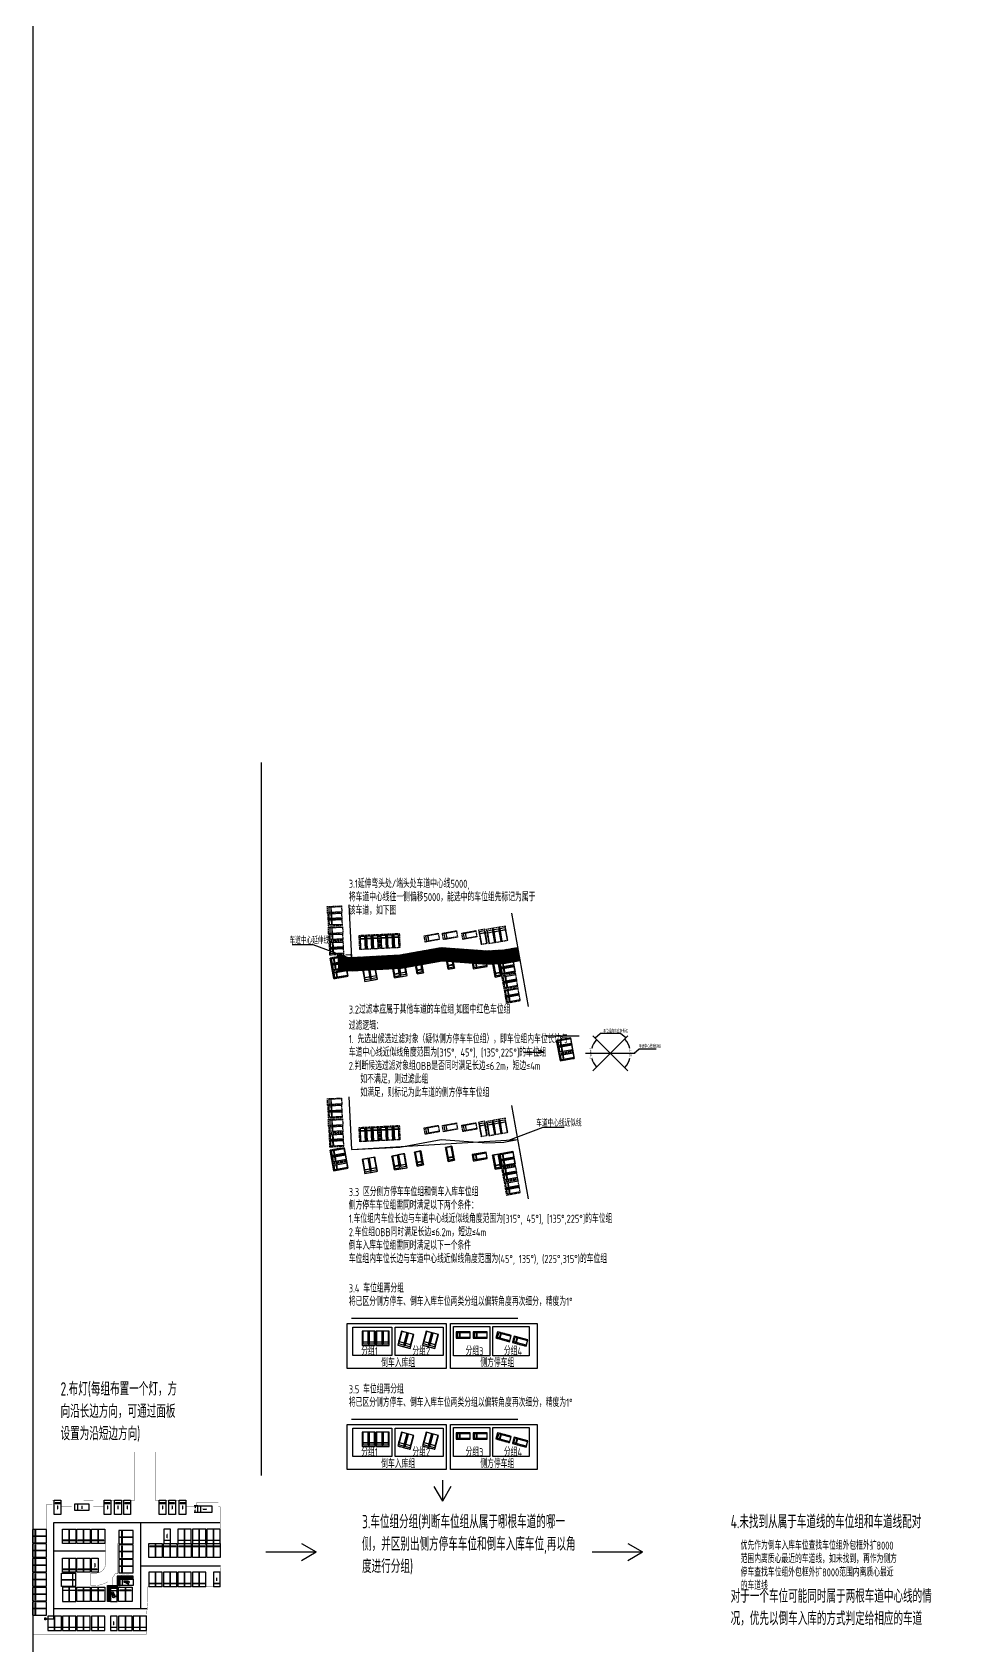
# Model space of a CAD drawing. Header units: millimetres. Extents: x -691095 to 2797013, y -349436 to 2050109.
# Drawn here: x 418743 to 761967, y 845392 to 1447750 of the extents above; entities that cross this region are included whole.
import ezdxf
from ezdxf.enums import TextEntityAlignment as Align

# ---------------------------------------------------------------- set-up
doc = ezdxf.new("R2010")
doc.units = ezdxf.units.MM
doc.header["$LTSCALE"] = 1000
doc.linetypes.add('__附着_A09-行车流线_SEN23M28_设计区$0$DASH', pattern=[0.35, 0.25, -0.1])
for name, color, linetype in [('AE-ELEV-4', 251, 'Continuous'), ('AE-EQPM-CARS', 250, 'Continuous'), ('E-LITE-LITE', 3, 'Continuous'), ('E-POWR-EQPM', 3, 'Continuous'), ('E-UNIV-EL', 140, 'Continuous'), ('STD-PARK', 103, '__附着_A09-行车流线_SEN23M28_设计区$0$DASH'), ('防火分区', 2, 'Continuous')]:
    doc.layers.add(name, color=color, linetype=linetype)
for name, color, linetype, plot in [('E-LANE-CENTER', 6, 'Continuous', False), ('E-LITE-CENTER-JOIN', 1, 'Continuous', False), ('FS5E533M_A09-停车位模块A$0$C-XREF-SLCT', 8, 'Continuous', False), ('注释', 3, 'Continuous', False)]:
    doc.layers.add(name, color=color, linetype=linetype, plot=plot)
doc.styles.add('FS5E533M_A09-停车位模块A$0$Acs', font='', dxfattribs={"width": 0.7})
doc.styles.add('TH-STYLE1', font='Stfangso_1.ttf', dxfattribs={"width": 0.65})
doc.styles.add('TH-STYLE3', font='tssdeng.shx', dxfattribs={"width": 0.65, "bigfont": 'tssdchn.shx'})
doc.styles.get('FS5E533M_A09-停车位模块A$0$Acs').set_extended_font_data('SimSun')
doc.dimstyles.new('E-DIMB100', dxfattribs={"dimscale": 100, "dimtxt": 3.5, "dimasz": 2.5, "dimexe": 3, "dimexo": 0, "dimgap": 1.25, "dimtad": 0, "dimdec": 4, "dimdsep": 46, "dimtxsty": 'TH-STYLE1', "dimcen": 1.25, "dimadec": 0, "dimazin": 0, "dimtfac": 1, "dimtdec": 4, "dimtmove": 0, "dimatfit": 3, "dimfxl": 1, "dimtolj": 1, "dimtzin": 0, "dimarcsym": 0})

# ---------------------------------------------------------------- blocks, each defined once
blk = doc.blocks.new('car0')
at = {"linetype": 'ByBlock', "elevation": 0}
for points in [[(262323, 561110), (267623, 561110), (267623, 563610), (262323, 563610)], [(266598, 561410), (266448, 561410), (266448, 563310), (266598, 563310)]]:
    blk.add_lwpolyline(points, close=True, dxfattribs=at)
blk = doc.blocks.new('B3-B1$0$A$C2E4A0B49')
at = {"layer": 'AE-ELEV-4', "ltscale": 0.5}
h = blk.add_hatch(color=256, dxfattribs=at)
edge = h.paths.add_edge_path()
edge.add_line((501119366, 304287857), (501118885, 304287846))
edge.add_line((501118885, 304287846), (501118874, 304287984))
edge.add_line((501118874, 304287984), (501119272, 304287984))
edge.add_line((501119272, 304287984), (501119272, 304288110))
edge.add_line((501119272, 304288110), (501118864, 304288110))
edge.add_line((501118864, 304288110), (501118834, 304288490))
edge.add_ellipse((501118827, 304288670), major_axis=(89, 158), ratio=1, start_angle=211.528249, end_angle=526.756748)
edge.add_line((501118705, 304288537), (501118771, 304287697))
edge.add_line((501118771, 304287697), (501119300, 304287697))
edge.add_line((501119300, 304287697), (501119532, 304287168))
edge.add_line((501119532, 304287168), (501119820, 304287265))
edge.add_line((501119820, 304287265), (501119769, 304287395))
edge.add_line((501119769, 304287395), (501119594, 304287339))
edge.add_line((501119594, 304287339), (501119366, 304287857))
edge = h.paths.add_edge_path()
edge.add_line((501118669, 304287902), (501118669, 304288036))
edge.add_ellipse((501118855, 304287502), major_axis=(-187, 534), ratio=1, start_angle=-0.213749, end_angle=229.589934)
edge.add_line((501119383, 304287299), (501119292, 304287444))
edge.add_ellipse((501118855, 304287502), major_axis=(-205, 390), ratio=1, start_angle=-2.82316, end_angle=234.677129, ccw=False)
for p, q in [((501118669, 304287902), (501118669, 304288036)), ((501118705, 304288537), (501118771, 304287697)), ((501118771, 304287697), (501119300, 304287697)), ((501118864, 304288110), (501118834, 304288490)), ((501119272, 304288110), (501118864, 304288110)), ((501118885, 304287846), (501118874, 304287984)), ((501118874, 304287984), (501119272, 304287984)), ((501119366, 304287857), (501118885, 304287846)), ((501119272, 304287984), (501119272, 304288110)), ((501119383, 304287299), (501119292, 304287444)), ((501119300, 304287697), (501119532, 304287168)), ((501119594, 304287339), (501119366, 304287857)), ((501119769, 304287395), (501119594, 304287339)), ((501119820, 304287265), (501119769, 304287395)), ((501119532, 304287168), (501119820, 304287265))]:
    blk.add_line(p, q, dxfattribs=at)
for centre, major_axis, start_param, end_param in [((501118855, 304287502), (-187, 534), -0.0037306, 4.0071003), ((501118855, 304287502), (-205, 390), -0.0492736, 4.0958884), ((501118827, 304288670), (89, 158), 3.6918644, 9.1936396)]:
    blk.add_ellipse(centre, major_axis=major_axis, ratio=1, start_param=start_param, end_param=end_param, dxfattribs=at)
blk = doc.blocks.new('wzacw')
at = {"layer": 'AE-ELEV-4'}
for p, q in [((593274, 915272), (593919, 916019)), ((593274, 915489), (593731, 916019)), ((593274, 915923), (593357, 916019)), ((593410, 914996), (594293, 916019)), ((593597, 914996), (594481, 916019)), ((593972, 914996), (594856, 916019)), ((594160, 914996), (595043, 916019)), ((594534, 914996), (595418, 916019)), ((594722, 914996), (595605, 916019)), ((595097, 914996), (595980, 916019)), ((595284, 914996), (596167, 916019)), ((595659, 914996), (596542, 916019)), ((595846, 914996), (596729, 916019)), ((596874, 914907), (595674, 914907)), ((595674, 910107), (596874, 910107)), ((595762, 914758), (596786, 913874)), ((595762, 914570), (596786, 913687)), ((595762, 914195), (596786, 913312)), ((595762, 914008), (596786, 913125)), ((595762, 913633), (596786, 912750)), ((595762, 913446), (596786, 912563)), ((595762, 913071), (596786, 912188)), ((595762, 912884), (596786, 912000)), ((595762, 912509), (596786, 911626)), ((595762, 912322), (596786, 911438)), ((595762, 911947), (596786, 911063)), ((595762, 911759), (596786, 910876)), ((595762, 911385), (596786, 910501)), ((595762, 911197), (596786, 910314)), ((595762, 910635), (596271, 910196)), ((595762, 910260), (595835, 910196)), ((595835, 910196), (596271, 910196)), ((596146, 914819), (596786, 914249)), ((596333, 914819), (596786, 914436)), ((596874, 910107), (596874, 914907))]:
    blk.add_line(p, q, dxfattribs=at)
blk.add_lwpolyline([(596874, 916107), (593274, 916107), (593274, 914907), (596874, 914907)], close=True, dxfattribs=at)
for points in [[(593731, 916019), (593357, 916019)], [(594293, 916019), (593919, 916019)], [(594856, 916019), (594481, 916019)], [(595418, 916019), (595043, 916019)], [(595980, 916019), (595605, 916019)], [(596542, 916019), (596167, 916019)], [(596221, 914996), (596786, 915630), (596786, 916019), (596729, 916019)], [(593274, 914996), (593410, 914996)], [(593597, 914996), (593972, 914996)], [(594160, 914996), (594534, 914996)], [(594722, 914996), (595097, 914996)], [(595284, 914996), (595659, 914996)], [(596146, 914819), (595762, 914819), (595762, 914758)], [(595762, 914570), (595762, 914195)], [(595762, 914008), (595762, 913633)], [(595762, 913446), (595762, 913071)], [(595762, 912884), (595762, 912509)], [(595762, 912322), (595762, 911947)], [(595762, 911759), (595762, 911385)], [(595762, 911197), (595762, 910823)], [(595762, 910823), (596489, 910196), (596786, 910196), (596786, 910314)], [(595762, 910635), (595762, 910260)], [(595846, 914996), (596221, 914996)], [(596786, 914436), (596786, 914819), (596333, 914819)], [(596408, 914996), (596786, 914996), (596786, 915443), (596408, 914996)], [(596786, 913874), (596786, 914249)], [(596786, 913312), (596786, 913687)], [(596786, 912750), (596786, 913125)], [(596786, 912188), (596786, 912563)], [(596786, 911626), (596786, 912000)], [(596786, 911063), (596786, 911438)], [(596786, 910501), (596786, 910876)]]:
    blk.add_lwpolyline(points, dxfattribs=at)
at = {"layer": 'AE-EQPM-CARS', "linetype": 'ByBlock'}
for points in [[(593274, 910107), (593274, 914907), (595674, 914907), (595674, 910107)], [(593524, 914182), (593524, 914032), (595424, 914032), (595424, 914182)]]:
    blk.add_lwpolyline(points, close=True, dxfattribs=at)
at = {"layer": 'AE-ELEV-4', "extrusion": (2.6476e-23, 1e-16, -1), "zscale": -1, "rotation": 359.9999030966911}
blk.add_blockref('B3-B1$0$A$C2E4A0B49', (-501713945, -303374510), dxfattribs=at)
blk = doc.blocks.new('E-BL001-1')
for p, q in [((-6, -0.5), (-6, 0.5)), ((-6, 0), (6, 0)), ((6, -0.5), (6, 0.5))]:
    blk.add_line(p, q)
blk = doc.blocks.new('*D47')
at = {"layer": '注释', "color": 0, "lineweight": -2, "transparency": 16777216}
for p, q in [((480493, 897643), (479230, 897643)), ((480493, 895143), (479230, 895143)), ((479530, 897393), (479530, 896833)), ((479530, 895393), (479530, 895953))]:
    blk.add_line(p, q, dxfattribs=at)
at = {"layer": '注释', "color": 0, "transparency": 16777216}
for points in [[(479488, 897393), (479572, 897393), (479530, 897643)], [(479488, 895393), (479572, 895393), (479530, 895143)]]:
    blk.add_solid(points, dxfattribs=at)
at = {"layer": '注释', "color": 0, "transparency": 16777216, "insert": (479530, 896393), "char_height": 350, "attachment_point": 5, "rotation": 90, "style": 'TH-STYLE1'}
blk.add_mtext('\\A1;2500', dxfattribs=at)
blk = doc.blocks.new('A$C6356253C')
at = {"layer": 'STD-PARK', "linetype": '__附着_A09-行车流线_SEN23M28_设计区$0$DASH', "ltscale": 2}
for p, q in [((1200, 5300), (-1200, 5300)), ((-1200, 5300), (-1200, 0)), ((-1200, 0), (1200, 0)), ((1200, 0), (1200, 5300))]:
    blk.add_line(p, q, dxfattribs=at)
at = {"layer": 'STD-PARK', "color": 8, "linetype": 'ByBlock', "ltscale": 2}
for p, q in [((-925, 1300), (-925, 1392)), ((-925, 1392), (925, 1392)), ((925, 1300), (-925, 1300)), ((-900, 500), (-900, 5300)), ((900, 500), (-900, 500)), ((900, 5300), (900, 500)), ((925, 1392), (925, 1300))]:
    blk.add_line(p, q, dxfattribs=at)
blk = doc.blocks.new('*D50')
at = {"layer": '注释', "color": 0, "lineweight": -2, "transparency": 16777216}
for p, q in [((537863, 1102390), (539597, 1102475)), ((538106, 1097396), (539841, 1097481)), ((539309, 1102211), (539398, 1100396)), ((539529, 1097716), (539440, 1099531))]:
    blk.add_line(p, q, dxfattribs=at)
at = {"layer": '注释', "color": 0, "transparency": 16777216}
for points in [[(539268, 1102209), (539351, 1102213), (539297, 1102460)], [(539487, 1097714), (539570, 1097718), (539541, 1097466)]]:
    blk.add_solid(points, dxfattribs=at)
at = {"layer": '注释', "color": 0, "transparency": 16777216, "insert": (539419, 1099963), "char_height": 350, "attachment_point": 5, "rotation": 92.793339, "style": 'TH-STYLE1'}
blk.add_mtext('\\A1;5000', dxfattribs=at)
blk = doc.blocks.new('*D51')
at = {"layer": '注释', "color": 0, "lineweight": -2, "transparency": 16777216}
for p, q in [((532869, 1102147), (532808, 1103392)), ((533072, 1103105), (534887, 1103193)), ((537567, 1103324), (535752, 1103236)), ((537863, 1102390), (537802, 1103636))]:
    blk.add_line(p, q, dxfattribs=at)
at = {"layer": '注释', "color": 0, "transparency": 16777216}
for points in [[(533070, 1103146), (533074, 1103063), (532822, 1103093)], [(537565, 1103366), (537569, 1103282), (537817, 1103336)]]:
    blk.add_solid(points, dxfattribs=at)
at = {"layer": '注释', "color": 0, "transparency": 16777216, "insert": (535319, 1103214), "char_height": 350, "attachment_point": 5, "rotation": 2.793339, "style": 'TH-STYLE1'}
blk.add_mtext('\\A1;5000', dxfattribs=at)
blk = doc.blocks.new('*D52')
at = {"layer": '注释', "color": 0, "lineweight": -2, "transparency": 16777216}
for start, end in [(181.825966, 183.252275), (186.926648, 188.352957)]:
    blk.add_arc((624117, 1073126), 7845, start, end, dxfattribs=at)
at = {"layer": '注释', "color": 0, "transparency": 16777216}
for points in [[(616234, 1072876), (616318, 1072877), (616272, 1073126)], [(616396, 1071993), (616314, 1071980), (616396, 1071740)]]:
    blk.add_solid(points, dxfattribs=at)
at = {"layer": '注释', "color": 0, "transparency": 16777216, "insert": (616303, 1072430), "char_height": 700, "attachment_point": 5, "rotation": 275.089462, "style": 'TH-STYLE1'}
blk.add_mtext('\\A1;θ', dxfattribs=at)
blk = doc.blocks.new('*D53')
at = {"layer": '注释', "color": 0, "lineweight": -2, "transparency": 16777216}
for start, end in [(136.992745, 164.047393), (195.952607, 223.007255)]:
    blk.add_arc((634549, 1066556), 7188, start, end, dxfattribs=at)
at = {"layer": '注释', "color": 0, "transparency": 16777216}
for points in [[(629263, 1071488), (629323, 1071430), (629467, 1071639)], [(629323, 1061681), (629263, 1061623), (629467, 1061473)]]:
    blk.add_solid(points, dxfattribs=at)
at = {"layer": '注释', "color": 0, "transparency": 16777216, "insert": (627361, 1066556), "char_height": 700, "attachment_point": 5, "rotation": 90, "style": 'TH-STYLE1'}
blk.add_mtext('\\A1;[135°,225°]', dxfattribs=at)
blk = doc.blocks.new('*D54')
at = {"layer": '注释', "color": 0, "lineweight": -2, "transparency": 16777216}
for start, end in [(13.96717, 43.094023), (316.905977, 346.03283)]:
    blk.add_arc((634549, 1066556), 7516, start, end, dxfattribs=at)
at = {"layer": '注释', "color": 0, "transparency": 16777216}
for points in [[(640008, 1071661), (640068, 1071719), (639864, 1071870)], [(640068, 1061392), (640008, 1061450), (639864, 1061241)]]:
    blk.add_solid(points, dxfattribs=at)
at = {"layer": '注释', "color": 0, "transparency": 16777216, "insert": (642065, 1066556), "char_height": 700, "attachment_point": 5, "rotation": 90, "style": 'TH-STYLE1'}
blk.add_mtext('\\A1;[315°,45°]', dxfattribs=at)
blk = doc.blocks.new('FS5E533M_A09-停车位模块A$0$AcsAcadShareArea')
blk.add_lwpolyline([(0, 0), (118900, 0), (118900, 85000), (0, 85000)], close=True)
at = {"style": 'FS5E533M_A09-停车位模块A$0$Acs', "width": 0.8}
blk.add_attdef('唯一编号', (7537, 861), '', height=1000, dxfattribs=at)
blk = doc.blocks.new('E-BDB001')
blk.add_lwpolyline([(-2.5, -1.5), (-2.5, 1.5), (2.5, 1.5), (2.5, -1.5)], close=True)
at = {"layer": 'E-UNIV-EL', "style": 'TH-STYLE3', "width": 0.7}
blk.add_attdef('BOX', text='', height=2, dxfattribs=at).set_placement((0, 0), align=Align.MIDDLE)

msp = doc.modelspace()

# ---------------------------------------------------------------- hatches: boundary and pattern name
at = {"layer": '注释', "true_color": 0x939598}
h = msp.add_hatch(dxfattribs=at)
h.set_pattern_fill('ANSI31', color=252, scale=100)
h.set_pattern_definition([(45, (-63052.08, -71856.14), (-224.5064, 224.5064), [])])
h.paths.add_polyline_path([(599924.16646, 1106091.26794), (600807.76923, 1101169.96261), (595343.70812, 1100188.90997), (588390.13133, 1099849.63365), (571694.59523, 1101025.07416), (556477.67096, 1098292.57282), (533112.27438, 1097152.53713), (532868.60612, 1102146.59618), (555911.6307, 1103270.90281), (571424.17902, 1106056.48933), (588444.06463, 1104858.21316), (594777.72484, 1105167.24274)])

# ---------------------------------------------------------------- linework, layer by layer
at = {"layer": 'E-LANE-CENTER'}
for p, q in [((536903.48573, 1122048.95419), (537862.66517, 1102390.26444)), ((597634.73524, 1118842.46146, 0), (603892.88278, 1083987.14463, 0)), ((536903.48573, 1050322.26139), (537862.66517, 1030663.57164)), ((597634.73524, 1047115.76866, 0), (603892.88278, 1012260.45183, 0)), ((537862.66517, 967633.89837), (600034.42217, 967633.89837)), ((537862.66517, 929937.57399), (600034.42217, 929937.57399))]:
    msp.add_line(p, q, dxfattribs=at)
for points in [[(537862.66517, 1102390.26444), (555911.6307, 1103270.90281), (571424.17902, 1106056.48933), (588444.06463, 1104858.21316), (594777.72484, 1105167.24274), (599924.16646, 1106091.26794)], [(537862.66517, 1030663.57164), (555911.6307, 1031544.21001), (571424.17902, 1034329.79653), (588444.06463, 1033131.52036), (594777.72484, 1033440.54994), (599924.16646, 1034364.57514)], [(426842.98178, 891366.76909), (488872.42809, 891366.76909)], [(426842.98178, 859166.76909), (426842.98178, 891366.76909)], [(459092.98178, 891366.76909), (459092.98178, 859166.76909)], [(426842.98178, 880866.76909), (446092.98178, 880866.76909)], [(459092.98178, 875266.76909), (488953.46836, 875266.76909)], [(461618.39161, 859166.76909), (426842.98178, 859166.76909)]]:
    msp.add_lwpolyline(points, dxfattribs=at)
at = {"layer": 'E-LANE-CENTER', "color": 252, "true_color": 0x939598}
msp.add_lwpolyline([(538106.33343, 1097396.20539), (556477.67096, 1098292.57282), (571694.59523, 1101025.07416), (588390.13133, 1099849.63365), (595343.70812, 1100188.90997), (600807.76923, 1101169.96261)], dxfattribs=at)
at = {"layer": 'E-LITE-CENTER-JOIN'}
msp.add_lwpolyline([(423842.98178, 855394.27523), (426842.98178, 855394.27523), (426842.98178, 859166.76909)], dxfattribs=at)
at = {"layer": '注释'}
for p, q in [((504219.4737, 1175089.45592), (504219.4737, 908921.67477)), ((523576.65939, 1107080.03874, 0.00407), (515724.55684, 1107080.03874, 0.00407)), ((536364.44745, 1102317.16396), (523576.65939, 1107080.03874, 0.00407)), ((537862.66517, 1102390.26444), (532868.60612, 1102146.59618)), ((537862.66517, 1102390.26444), (538106.33343, 1097396.20539)), ((532868.60612, 1102146.59618), (533112.27438, 1097152.53713)), ((538106.33343, 1097396.20539), (533112.27438, 1097152.53713)), ((610269.42062, 1073126.19707), (622933.1591, 1073126.19707)), ((614489.40629, 1071397.58011, -0.00046), (619705.97257, 1072334.20759, -0.00046)), ((627989.36586, 1059995.43287), (641109.624, 1073115.69101)), ((641109.624, 1059995.43287), (627989.36586, 1073115.69101)), ((602143.26556, 1067027.73746), (609791.3967, 1067027.73746)), ((609791.3967, 1067027.73746), (607732.57995, 1067579.39574)), ((609791.3967, 1067027.73746), (607732.57995, 1066476.07917)), ((625272.57143, 1066555.56194), (643826.91843, 1066555.56194)), ((596630.06548, 1034168.13324), (609417.85354, 1038931.00801, 0.00407)), ((609417.85354, 1038931.00801, 0.00407), (617269.95609, 1038931.00801, 0.00407)), ((537862.66517, 1030663.57164), (599924.16646, 1034364.57514))]:
    msp.add_line(p, q, dxfattribs=at)
at = {"layer": '注释', "color": 2}
for p, q in [((628826.89591, 1072278.16096), (630772.82831, 1073968.95413, 0.00144)), ((638326.16155, 1073968.95413, 0.00144), (630772.82831, 1073968.95413, 0.00144)), ((640272.09395, 1072278.16096), (638326.16155, 1073968.95413, 0.00144)), ((643393.05965, 1066555.56194), (645327.90792, 1068246.35511, 0.00144)), ((645327.90792, 1068246.35511, 0.00144), (651667.84908, 1068246.35511, 0.00144))]:
    msp.add_line(p, q, dxfattribs=at)
at = {"layer": '注释', "color": 1}
for p, q in [((568632.95729, 904877.05964), (571831.85755, 899348.35443)), ((571831.85755, 907187.13278), (571831.85755, 899348.35443)), ((575030.75781, 904877.05964), (571831.85755, 899348.35443)), ((505972.49614, 880391.86946), (524740.99748, 880391.86946)), ((519212.29228, 883590.76972), (524740.99748, 880391.86946)), ((519212.29228, 877192.9692), (524740.99748, 880391.86946)), ((627764.95827, 880391.86946), (646533.45961, 880391.86946)), ((641004.7544, 883590.76972), (646533.45961, 880391.86946)), ((641004.7544, 877192.9692), (646533.45961, 880391.86946))]:
    msp.add_line(p, q, dxfattribs=at)
at = {"layer": '注释'}
for points, elevation in [([(529916.23563, 1102087.86899), (535132.80191, 1103024.49647), (536507.52962, 1095367.92186), (531290.96333, 1094431.29438)], -0.00127), ([(573945.66126, 1097921.59337), (576307.89819, 1098345.72984), (575371.26888, 1103562.30635), (573009.03195, 1103138.16988)], -0.00082), ([(542853.05508, 1093411.03064), (547577.50636, 1094259.29953), (546640.87613, 1099475.88115), (541916.42485, 1098627.61226)], -0.00093), ([(553908.96433, 1094731.41888), (558633.4269, 1095579.6898), (557696.79758, 1100796.26631), (552972.33502, 1099947.99539)], -0.00081), ([(562368.15344, 1096195.3423), (564730.39037, 1096619.47877), (563793.76105, 1101836.05528), (561431.52412, 1101411.9188)], -0.00186), ([(583363.55532, 1098091.11921), (588580.14205, 1099027.75037), (588156.00963, 1101389.96472), (582939.4229, 1100453.33356)], -0.00084), ([(591530.07049, 1095044.57946), (593892.30742, 1095468.71594), (592955.6781, 1100685.29244), (590593.44117, 1100261.15597)], 0.0002), ([(599020.52042, 1096897.45827), (593803.94902, 1095960.82988), (592955.6831, 1100685.26463), (598172.25449, 1101621.89303)], 0.00019), ([(562368.15344, 1024468.6495), (564730.39037, 1024892.78597), (563793.76105, 1030109.36248), (561431.52412, 1029685.226)], -0.00186), ([(573945.66126, 1026194.90057), (576307.89819, 1026619.03704), (575371.26888, 1031835.61355), (573009.03195, 1031411.47708)], -0.00082), ([(542853.05508, 1021684.33784), (547577.50636, 1022532.60673), (546640.87613, 1027749.18835), (541916.42485, 1026900.91946)], -0.00093), ([(553908.96433, 1023004.72608), (558633.4269, 1023852.997), (557696.79758, 1029069.57351), (552972.33502, 1028221.30259)], -0.00081), ([(583363.55532, 1026364.42641), (588580.14205, 1027301.05757), (588156.00963, 1029663.27192), (582939.4229, 1028726.64076)], -0.00084), ([(591530.07049, 1023317.88666), (593892.30742, 1023742.02314), (592955.6781, 1028958.59965), (590593.44117, 1028534.46317)], 0.0002), ([(541916.42485, 957475.83699), (546716.42485, 957475.83699), (546716.42485, 962775.83699), (541916.42485, 962775.83699)], -0.00093), ([(547116.42485, 957475.83699), (551916.42485, 957475.83699), (551916.42485, 962775.83699), (547116.42485, 962775.83699)], -0.0016), ([(555167.89023, 957656.43011), (559804.33419, 956414.0987), (561176.07513, 961533.50558), (556539.63117, 962775.83699)], -0.00227), ([(564388.68969, 957656.43011), (569025.13365, 956414.0987), (570396.87459, 961533.50558), (565760.43063, 962775.83699)], -0.00227), ([(576943.31466, 962597.02214), (576943.31466, 960197.02214), (582243.31466, 960197.02214), (582243.31466, 962597.02214)], -0.00227), ([(583307.00463, 962597.02214), (583307.00463, 960197.02214), (588607.00463, 960197.02214), (588607.00463, 962597.02214)], -0.00227), ([(592443.00783, 962597.02214), (591821.84212, 960278.80016), (596941.249, 958907.05922), (597562.41471, 961225.2812)], -0.00227), ([(598589.86032, 960949.97798), (597968.69461, 958631.756), (603088.10149, 957260.01506), (603709.2672, 959578.23704)], -0.00227), ([(541916.42485, 919779.51262), (546716.42485, 919779.51262), (546716.42485, 925079.51262), (541916.42485, 925079.51262)], -0.00093), ([(547116.42485, 919779.51262), (551916.42485, 919779.51262), (551916.42485, 925079.51262), (547116.42485, 925079.51262)], -0.0016), ([(555167.89023, 919960.10574), (559804.33419, 918717.77432), (561176.07513, 923837.1812), (556539.63117, 925079.51262)], -0.00227), ([(564388.68969, 919960.10574), (569025.13365, 918717.77432), (570396.87459, 923837.1812), (565760.43063, 925079.51262)], -0.00227), ([(576943.31466, 924900.69777), (576943.31466, 922500.69777), (582243.31466, 922500.69777), (582243.31466, 924900.69777)], -0.00227), ([(583307.00463, 924900.69777), (583307.00463, 922500.69777), (588607.00463, 922500.69777), (588607.00463, 924900.69777)], -0.00227), ([(592443.00783, 924900.69777), (591821.84212, 922582.47578), (596941.249, 921210.73484), (597562.41471, 923528.95683)], -0.00227), ([(598589.86032, 923253.6536), (597968.69461, 920935.43162), (603088.10149, 919563.69068), (603709.2672, 921881.91267)], -0.00227)]:
    msp.add_lwpolyline(points, close=True, dxfattribs=dict(at, elevation=elevation))
at = {"layer": '注释', "color": 1}
for points, elevation in [([(614489.40629, 1071397.58011), (619705.97257, 1072334.20759), (621080.70028, 1064677.63298), (615864.13399, 1063741.0055)], -0.00127), ([(529916.23563, 1030361.17619), (535132.80191, 1031297.80367), (536507.52962, 1023641.22906), (531290.96333, 1022704.60158)], -0.00127), ([(599020.52042, 1025170.76548), (593803.94902, 1024234.13708), (592955.6831, 1028958.57183), (598172.25449, 1029895.20023)], 0.00019)]:
    msp.add_lwpolyline(points, close=True, dxfattribs=dict(at, elevation=elevation))
at = {"layer": '注释'}
for points in [[(536292.44613, 965636.58552), (573249.80693, 965636.58552), (573249.80693, 948917.07348), (536292.44613, 948917.07348)], [(538392.69839, 964364.33178), (552901.98347, 964364.33178), (552901.98347, 953692.45794), (538392.69839, 953692.45794)], [(554232.77881, 964262.94238), (572132.07864, 964262.94238), (572132.07864, 953692.45794), (554232.77881, 953692.45794)], [(574886.38698, 965636.58552), (607233.63229, 965636.58552), (607233.63229, 948870.30112), (574886.38698, 948870.30112)], [(575926.08482, 964569.97361), (589565.72124, 964569.97361), (589565.72124, 953678.53885), (575926.08482, 953678.53885)], [(590610.1626, 964569.97361), (604249.79903, 964569.97361), (604249.79903, 953678.53885), (590610.1626, 953678.53885)], [(536292.44613, 927940.26115), (573249.80693, 927940.26115), (573249.80693, 911220.7491), (536292.44613, 911220.7491)], [(574886.38698, 927940.26115), (607233.63229, 927940.26115), (607233.63229, 911173.97675), (574886.38698, 911173.97675)], [(538392.69839, 926668.0074), (552901.98347, 926668.0074), (552901.98347, 915996.13357), (538392.69839, 915996.13357)], [(554232.77881, 926566.618), (572132.07864, 926566.618), (572132.07864, 915996.13357), (554232.77881, 915996.13357)], [(575926.08482, 926873.64923), (589565.72124, 926873.64923), (589565.72124, 915982.21447), (575926.08482, 915982.21447)], [(590610.1626, 926873.64923), (604249.79903, 926873.64923), (604249.79903, 915982.21447), (590610.1626, 915982.21447)]]:
    msp.add_lwpolyline(points, close=True, dxfattribs=at)
at = {"layer": '注释', "color": 30}
for points in [[(451956.61763, 871749.03079, 0, 50, -0.52056705), (452456.61763, 871749.03079, 0, 50, -0.52056705), (452956.61763, 871749.03079, 0, 50, -0.52056705), (453456.61763, 871749.03079, 0, 50, -0.52056705), (453956.61763, 871749.03079, 0, 50, -0.52056705), (454456.61763, 871749.03079, 0, 50, -0.52056705), (454956.61763, 871749.03079, 0, 50, -0.52056705), (455328.76963, 871621.18279, 0, 50, -0.52056705), (455328.76963, 871121.18279, 0, 50, -0.52056705), (455328.76963, 870621.18279, 0, 50, -0.52056705), (455328.76963, 870121.18279, 0, 50, -0.52056705), (455328.76963, 869621.18279, 0, 50, -0.52056705), (455328.76963, 869121.18279, 0, 50, -0.52056705), (455328.76963, 868621.18279, 0, 50, -0.52056705), (454920.27187, 868529.68055, 0, 50, -0.52056705), (454420.27187, 868529.68055, 0, 50, -0.52056705), (453920.27187, 868529.68055, 0, 50, -0.52056705), (453420.27187, 868529.68055, 0, 50, -0.52056705), (452920.27187, 868529.68055, 0, 50, -0.52056705), (452420.27187, 868529.68055, 0, 50, -0.52056705), (451956.61763, 868566.02631, 0, 50, -0.52056705), (451956.61763, 869066.02631, 0, 50, -0.52056705), (451956.61763, 869566.02631, 0, 50, -0.52056705), (451956.61763, 870066.02631, 0, 50, -0.52056705), (451956.61763, 870566.02631, 0, 50, -0.52056705), (451956.61763, 871066.02631, 0, 50, -0.52056705)], [(447485.72923, 866018.06065, 0, 50, -0.52056705), (447985.72923, 866018.06065, 0, 50, -0.52056705), (448485.72923, 866018.06065, 0, 50, -0.52056705), (448985.72923, 866018.06065, 0, 50, -0.52056705), (449485.72923, 866018.06065, 0, 50, -0.52056705), (449954.0939, 865986.42532, 0, 50, -0.52056705), (449954.0939, 865486.42532, 0, 50, -0.52056705), (449954.0939, 864986.42532, 0, 50, -0.52056705), (449954.0939, 864486.42532, 0, 50, -0.52056705), (449954.0939, 863986.42532, 0, 50, -0.52056705), (449954.0939, 863486.42532, 0, 50, -0.52056705), (449853.79194, 863086.72728, 0, 50, -0.52056705), (449353.79194, 863086.72728, 0, 50, -0.52056705), (448853.79194, 863086.72728, 0, 50, -0.52056705), (448353.79194, 863086.72728, 0, 50, -0.52056705), (447853.79194, 863086.72728, 0, 50, -0.52056705), (447485.72923, 863218.66457, 0, 50, -0.52056705), (447485.72923, 863718.66457, 0, 50, -0.52056705), (447485.72923, 864218.66457, 0, 50, -0.52056705), (447485.72923, 864718.66457, 0, 50, -0.52056705), (447485.72923, 865218.66457, 0, 50, -0.52056705), (447485.72923, 865718.66457, 0, 50, -0.52056705)]]:
    msp.add_lwpolyline(points, format="xyseb", close=True, dxfattribs=at)
at = {"layer": '防火分区', "const_width": 100}
msp.add_lwpolyline([(461392.98178, 856416.76909), (461392.98178, 849696.76909), (458943.02336, 849696.76909), (456042.90344, 849696.58506), (450993.00818, 849694.46071), (439743.02336, 849694.4566), (439742.94263, 849696.76909), (437742.94263, 849696.76909), (437743.0464, 849694.46071), (426492.90645, 849694.46071), (421442.90619, 849694.46069), (418792.98178, 849694.46071), (418792.98179, 889016.76909), (424092.98195, 889016.76909), (424092.98168, 898128.88923), (426230.64398, 898116.76909), (426230.64398, 899776.88566), (429630.64398, 899776.88566), (429642.98181, 897216.76909), (433442.98185, 897236.71081), (433442.98185, 899796.82738), (441542.98209, 899776.88566), (441542.98147, 897216.76931), (445342.9815, 897216.76931), (445342.98213, 899776.88566), (456992.98178, 899776.88566), (456992.98178, 917716.76909), (464592.98178, 917716.76909), (464593.11667, 899776.88567), (468879.52199, 899776.88559), (468879.52177, 899776.88566), (476292.98178, 899776.88566), (476292.98178, 897217.34398), (480092.98115, 897216.1942), (480092.98115, 898716.76953), (488192.98228, 898716.76953), (488192.98178, 897216.76909), (488842.98178, 897216.76909), (488992.98178, 867416.76909), (461920.16675, 867416.76909), (461892.98178, 862516.76909)], close=True, dxfattribs=at)
msp.add_lwpolyline([(446892.98178, 869272.47228, -0.1416672909), (442392.98178, 867916.78777), (440592.98178, 867916.76909), (440592.98178, 872516.7693), (442501.36326, 872515.13439, 0.4235848122), (446092.97119, 876216.79042), (446092.96846, 883616.76909), (450692.99507, 883616.78806), (450692.95828, 872216.76909), (449665.53291, 872216.76909, -0.0500106344), (448692.98178, 870836.89818), (448692.98178, 867916.76909), (446892.98178, 867916.74977)], format="xyb", close=True, dxfattribs=at)

# ---------------------------------------------------------------- block references
at = {"layer": 'AE-EQPM-CARS', "linetype": 'ByBlock', "ltscale": 4, "xscale": -1}
for p, rotation in [((528937.351, 1120133.83906, -0.00067), 272.7933390382272), ((529317.47349, 1112343.10694, -0.00065), 272.7933390382272), ((541963.61973, 1110653.66493, -0.00385), 182.7933390418602), ((544360.76807, 1110770.6257, -0.00385), 182.7933390418602), ((546757.91642, 1110887.58646, -0.00385), 182.7933390418602), ((549754.35185, 1111033.78742, -0.00322), 182.7933390418602), ((552151.50019, 1111150.74819, -0.00322), 182.7933390418602), ((554548.64853, 1111267.70895, -0.00322), 182.7933390418602), ((565254.1228, 1109266.48806, -0.00131), 280.1789234144655), ((572047.25673, 1110181.38885, 0.00002), 280.1789234144655), ((579283.0314, 1110246.54134, 0.00002), 280.1789234144655), ((575126.77454, 1098133.65804, 0), 10.1787994063867), ((555090.07761, 1094943.48354, 0), 10.1787994063867), ((563549.26672, 1096407.40696, -0.00105), 10.1787994063867), ((592711.18377, 1095256.64413, 0.00104), 10.1787994063867), ((528937.351, 1048407.14626, -0.00067), 272.7933390382272), ((529317.47349, 1040616.41415, -0.00065), 272.7933390382272), ((541963.61973, 1038926.97213, -0.00385), 182.7933390418602), ((544360.76807, 1039043.9329, -0.00385), 182.7933390418602), ((546757.91642, 1039160.89366, -0.00385), 182.7933390418602), ((549754.35185, 1039307.09462, -0.00322), 182.7933390418602), ((552151.50019, 1039424.05539, -0.00322), 182.7933390418602), ((554548.64853, 1039541.01615, -0.00322), 182.7933390418602), ((565254.1228, 1037539.79526, -0.00131), 280.1789234144655), ((572047.25673, 1038454.69605, 0.00002), 280.1789234144655), ((579283.0314, 1038519.84854, 0.00002), 280.1789234144655), ((563549.26672, 1024680.71416, -0.00105), 10.1787994063867), ((575126.77454, 1026406.96524, 0), 10.1787994063867), ((555090.07761, 1023216.79075, 0), 10.1787994063867), ((592711.18377, 1023529.95133, 0.00104), 10.1787994063867)]:
    msp.add_blockref('A$C6356253C', p, dxfattribs=dict(at, rotation=rotation))
at = {"layer": 'AE-EQPM-CARS', "linetype": 'ByBlock', "ltscale": 4}
for p, rotation in [((529054.31176, 1117736.69072, 0.00028), 272.7933390029629), ((529171.27253, 1115339.54237, 0.00028), 272.7933390029629), ((529434.43425, 1109945.9586, 0.0003), 272.7933390029629), ((529580.63521, 1106949.52317, 0.0003), 272.7933390029629), ((586493.6705, 1112700.08211, 0), 190.1787993778146), ((589427.28676, 1112980.73954, -0.00104), 190.1787993778146), ((591789.51332, 1113404.86887, -0.00104), 190.1787993778146), ((594151.73987, 1113828.99821, -0.00104), 190.1787993778146), ((529697.59597, 1104552.37483, 0.0003), 272.7933390029629), ((530128.30029, 1100906.75571, 0.00021), 280.1787993695153), ((530552.42963, 1098544.52916, 0.00021), 280.1787993695153), ((531078.8813, 1095612.4162, 0.00021), 280.1787993695153), ((544034.1679, 1093623.09786, -0.00067), 10.17892337603727), ((546396.39354, 1094047.23231, -0.00066), 10.17892337603727), ((557452.315, 1095367.61746, -0.00048), 10.17892337603727), ((583151.49065, 1099272.23249, 0), 280.1787993680773), ((593167.74277, 1099504.17917, 0.00104), 280.1787993680773), ((593591.8721, 1097141.95261, 0.00104), 280.1787993680773), ((594135.96967, 1094191.67155, 0.00104), 280.1787993680773), ((594560.09902, 1091829.445, 0.00104), 280.1787993680773), ((595090.26069, 1088876.6618, 0.00104), 280.1787993680773), ((595500.43317, 1086512.04978, 0), 280.1787993680773), ((614701.47096, 1070216.46683, 0.00021), 280.1787993695153), ((615125.60029, 1067854.24027, 0.00021), 280.1787993695153), ((615652.05196, 1064922.12731, 0.00021), 280.1787993695153), ((529054.31176, 1046009.99792, 0.00028), 272.7933390029629), ((529171.27253, 1043612.84957, 0.00028), 272.7933390029629), ((594151.73987, 1042102.30541, -0.00104), 190.1787993778146), ((529434.43425, 1038219.2658, 0.0003), 272.7933390029629), ((529580.63521, 1035222.83037, 0.0003), 272.7933390029629), ((586493.6705, 1040973.38931, 0), 190.1787993778146), ((589427.28676, 1041254.04674, -0.00104), 190.1787993778146), ((591789.51332, 1041678.17607, -0.00104), 190.1787993778146), ((529697.59597, 1032825.68203, 0.0003), 272.7933390029629), ((530128.30029, 1029180.06291, 0.00021), 280.1787993695153), ((530552.42963, 1026817.83636, 0.00021), 280.1787993695153), ((531078.8813, 1023885.7234, 0.00021), 280.1787993695153), ((544034.1679, 1021896.40506, -0.00067), 10.17892337603727), ((546396.39354, 1022320.53951, -0.00066), 10.17892337603727), ((557452.315, 1023640.92466, -0.00048), 10.17892337603727), ((583151.49065, 1027545.53969, 0), 280.1787993680773), ((593167.74277, 1027777.48637, 0.00104), 280.1787993680773), ((593591.8721, 1025415.25981, 0.00104), 280.1787993680773), ((594135.96967, 1022464.97875, 0.00104), 280.1787993680773), ((594560.09902, 1020102.7522, 0.00104), 280.1787993680773), ((595090.26069, 1017149.969, 0.00104), 280.1787993680773), ((595500.43317, 1014785.35698, 0), 280.1787993680773), ((556327.00122, 957345.84726, -0.00201), 345), ((558645.2232, 956724.68155, -0.002), 345), ((565547.80068, 957345.84726, -0.00201), 345), ((567866.02266, 956724.68155, -0.002), 345), ((576943.31466, 961397.02214, -0.00201), 269.9999999999951), ((583307.00463, 961397.02214, -0.00201), 269.9999999999951), ((592132.42497, 961437.91115, -0.00201), 254.9999999999949), ((598279.27747, 959790.86699, -0.00201), 254.9999999999949), ((556327.00122, 919649.52288, -0.00201), 345), ((558645.2232, 919028.35718, -0.002), 345), ((565547.80068, 919649.52288, -0.00201), 345), ((567866.02266, 919028.35718, -0.002), 345), ((576943.31466, 923700.69777, -0.00201), 269.9999999999951), ((583307.00463, 923700.69777, -0.00201), 269.9999999999951), ((592132.42497, 923741.58677, -0.00201), 254.9999999999949), ((598279.27747, 922094.54261, -0.00201), 254.9999999999949)]:
    msp.add_blockref('A$C6356253C', p, dxfattribs=dict(at, rotation=rotation))
for p in [(543116.42485, 957475.83699, -0.00067), (545516.42485, 957475.83699, -0.00066), (548316.42485, 957475.83699, -0.00134), (550716.42485, 957475.83699, -0.00133), (543116.42485, 919779.51262, -0.00067), (545516.42485, 919779.51262, -0.00066), (548316.42485, 919779.51262, -0.00134), (550716.42485, 919779.51262, -0.00133)]:
    msp.add_blockref('A$C6356253C', p, dxfattribs=at)
at = {"layer": 'AE-EQPM-CARS', "linetype": 'ByBlock', "xscale": -1}
for p, rotation in [((-134167.47105, 632093.63867), 270), ((-115567.47105, 632093.63867), 270), ((-111617.47105, 632093.63867), 270), ((-108167.47105, 632093.63867), 270), ((-95017.47127, 632093.63873, -0.00407), 270), ((-91417.47105, 632093.63867), 270), ((-87517.47105, 632093.63867), 270), ((993603.43461, 1151239.89951), 90), ((996103.43461, 1151239.89951), 90), ((999003.43461, 1151239.89951), 90), ((1001503.43461, 1151239.89951), 90), ((1004403.43461, 1151239.89951), 90), ((1006903.43461, 1151239.89951), 90), ((-98817.47105, 615993.63867), 270), ((-96317.47105, 615993.63867), 270), ((-93417.47105, 615993.63867), 270), ((-90917.47105, 615993.63867), 270), ((-88017.47105, 615993.63867), 270), ((-85517.47105, 615993.63867), 270), ((-82617.47105, 615993.63867), 270), ((-80117.47105, 615993.63867), 270), ((-77217.47105, 615993.63867), 270), ((-74717.47105, 615993.63867), 270), ((993603.43461, 1140439.89951), 90), ((996103.43461, 1140439.89951), 90), ((999003.43461, 1140439.89951), 90), ((1001503.43461, 1140439.89951), 90), ((1004403.43461, 1140439.89951), 90), ((167269.85136, 1433577.22192), 180), ((167269.85136, 1431077.22192), 180), ((-125717.47105, 599593.63867), 270), ((-123217.47105, 599593.63867), 270), ((-120317.47105, 599593.63867), 270), ((-117817.47105, 599593.63867), 270), ((-110117.47105, 599593.63867), 270), ((-107617.47105, 599593.63867), 270)]:
    msp.add_blockref('car0', p, dxfattribs=dict(at, rotation=rotation))
for p in [(702216.1122, 334706.31626), (748116.1122, 334032.64554)]:
    msp.add_blockref('car0', p, dxfattribs=at)
at = {"layer": 'AE-EQPM-CARS', "linetype": 'ByBlock'}
for p, rotation in [((686416.1122, 1449927.22192), 180), ((686416.1122, 1447427.22192), 180), ((718716.1122, 1449527.22192), 180), ((718716.1122, 1447027.22192), 180), ((-93217.47105, 1151239.89951), 270), ((-88017.47105, 1151239.89951), 270), ((-85517.47105, 1151239.89951), 270), ((-82617.47105, 1151239.89951), 270), ((-80117.47105, 1151239.89951), 270), ((-77217.47105, 1151239.89951), 270), ((-74717.47105, 1151239.89951), 270), ((686416.1122, 1444527.22192), 180), ((686416.1122, 1442027.22192), 180), ((718716.1122, 1444127.22192), 180), ((718716.1122, 1441627.22192), 180), ((686416.1122, 1439077.22192), 180), ((686416.1122, 1436577.22192), 180), ((718716.1122, 1438727.22192), 180), ((718716.1122, 1436227.22192), 180), ((686416.1122, 1433677.22192), 180), ((686416.1122, 1431177.22192), 180), ((-98817.47105, 1135139.89951), 270), ((-96317.47105, 1135139.89951), 270), ((-93417.47105, 1135139.89951), 270), ((-90917.47105, 1135139.89951), 270), ((-88017.47105, 1135139.89951), 270), ((-85517.47105, 1135139.89951), 270), ((-82617.47105, 1135139.89951), 270), ((-80117.47105, 1135139.89951), 270), ((-74717.47105, 1135139.89951), 270), ((686416.1122, 1428277.22192), 180), ((686416.1122, 1425777.22192), 180), ((686416.1122, 1422877.22192), 180), ((993603.43461, 599593.63867), 90), ((996103.43461, 599593.63867), 90), ((686416.1122, 1420377.22192), 180), ((-136517.47105, 1118739.89951, -0.00407), 270), ((-134017.47105, 1118739.89951, -0.00407), 270), ((-131117.47105, 1118739.89951), 270), ((-128617.47105, 1118739.89951), 270), ((-125717.47105, 1118739.89951), 270), ((-123217.47105, 1118739.89951), 270), ((-120317.47105, 1118739.89951), 270), ((-117817.47105, 1118739.89951), 270), ((-113217.47105, 1118739.89951), 270), ((-110117.47105, 1118739.89951), 270), ((-107617.47105, 1118739.89951), 270), ((-104717.47105, 1118739.89951), 270), ((-102217.47105, 1118739.89951), 270)]:
    msp.add_blockref('car0', p, dxfattribs=dict(at, rotation=rotation))
at = {"layer": 'AE-EQPM-CARS', "xscale": -1}
msp.add_blockref('wzacw', (1043666.91023, -48190.52046), dxfattribs=at)
at = {"layer": 'AE-EQPM-CARS', "rotation": 90}
msp.add_blockref('wzacw', (1366500.27133, 274542.84064), dxfattribs=at)
at = {"layer": 'E-LITE-LITE', "xscale": 100, "yscale": 100, "zscale": 100}
for p, rotation in [((428192.98178, 897066.76909, 0.00407), 270), ((437242.98178, 897066.76909, 0.00407), 270), ((446792.98178, 897066.76909, 0.00407), 270), ((450742.98178, 897066.76909, 0.00407), 270), ((454192.98178, 897066.76909, 0.00407), 270), ((467342.98156, 897066.76909), 270), ((470942.98178, 897066.76909, 0.00407), 270), ((474842.98178, 897066.76909, 0.00407), 270), ((432492.98178, 886266.76909, 0.00407), 270), ((437892.98178, 886266.76909, 0.00407), 270), ((443292.98178, 886266.76909, 0.00407), 270), ((469142.98178, 886266.76909, 0.00407), 90), ((475592.98178, 886266.76909, 0.00407), 90), ((480992.98178, 886266.76909, 0.00407), 90), ((486392.98178, 886266.76909, 0.00407), 90), ((464792.98178, 880966.76909, 0.00407), 90), ((470192.98178, 880966.76909, 0.00407), 90), ((475592.98178, 880966.76909, 0.00407), 90), ((480992.98178, 880966.76909, 0.00407), 90), ((486392.98178, 880966.76909, 0.00407), 90), ((432492.98178, 875466.76909, 0.00407), 270), ((437892.98178, 875466.76909, 0.00407), 270), ((442042.98178, 875466.76909, 0.00407), 270), ((432242.98178, 869966.76909, 0.00407), 180), ((464792.98178, 870166.76909, 0.00407), 90), ((470192.98178, 870166.76909, 0.00407), 90), ((475592.98178, 870166.76909, 0.00407), 90), ((480992.98178, 870166.76909, 0.00407), 90), ((487642.98178, 870166.76909, 0.00407), 90), ((432492.98178, 864566.76909, 0.00407), 90), ((437892.98178, 864566.76909, 0.00407), 90), ((443292.98178, 864566.76909, 0.00407), 90), ((448592.98178, 864916.76909), 90), ((453492.98178, 864566.76909, 0.00407), 90), ((427092.98178, 853766.76909), 90), ((432492.98178, 853766.76909, 0.00407), 90), ((437892.98178, 853766.76909, 0.00407), 90), ((443292.98178, 853766.76909, 0.00407), 90), ((449142.98178, 853766.76909, 0.00407), 90), ((453492.98178, 853766.76909, 0.00407), 90), ((458892.98178, 853766.76909, 0.00407), 90)]:
    msp.add_blockref('E-BL001-1', p, dxfattribs=dict(at, rotation=rotation))
for p in [(483142.98178, 896393.09837, 0.00407), (421442.98178, 886316.76909, 0.00407), (453742.98178, 885916.76909, 0.00407), (421442.98178, 880916.76909, 0.00407), (453742.98178, 880516.76909, 0.00407), (421442.98178, 875466.76909, 0.00407), (453742.98178, 875116.76909, 0.00407), (421442.98178, 870066.76909, 0.00407), (453392.98178, 869616.76909), (421442.98178, 864666.76909, 0.00407), (421442.98178, 859266.76909, 0.00407)]:
    msp.add_blockref('E-BL001-1', p, dxfattribs=at)
at = {"layer": 'E-POWR-EQPM', "xscale": 150, "yscale": 150, "zscale": 150, "rotation": 270}
msp.add_blockref('E-BDB001', (423617.98178, 855394.27523), dxfattribs=at).add_auto_attribs({'BOX': 'AL'})
at = {"layer": 'FS5E533M_A09-停车位模块A$0$C-XREF-SLCT', "xscale": 20, "yscale": 20, "zscale": 20}
msp.add_blockref('FS5E533M_A09-停车位模块A$0$AcsAcadShareArea', (419013.447, 350108.80995, 0), dxfattribs=at)

# ---------------------------------------------------------------- texts
at = {"layer": '注释', "style": 'TH-STYLE3', "width": 0.65}
for s, height, p in [('车道中心延伸线', 2500, (514770.58643, 1107419.54626)), ('车道中心线近似线', 2500, (606874.51705, 1039270.51554)), ('分组1', 3000, (541542.36851, 953840.96803)), ('倒车入库组', 3000, (548998.20669, 949464.31284)), ('分组2', 3000, (560629.85982, 953840.96803)), ('分组3', 3000, (580494.72945, 953840.96803)), ('侧方停车组', 3000, (585983.93542, 949464.31284)), ('分组4', 3000, (594798.75706, 953840.96803)), ('分组1', 3000, (541542.36851, 916144.64365)), ('分组2', 3000, (560629.85982, 916144.64365)), ('分组3', 3000, (580494.72945, 916144.64365)), ('分组4', 3000, (594798.75706, 916144.64365)), ('倒车入库组', 3000, (548998.20669, 911767.98846)), ('侧方停车组', 3000, (585983.93542, 911767.98846))]:
    msp.add_text(s, height=height, dxfattribs=at).set_placement(p)
at = {"layer": '注释', "color": 2, "style": 'TH-STYLE3', "width": 0.65}
for s, p in [('车位组内车位块长边', (631901.08078, 1074308.46165, -0.00262)), ('车道中心线近似线', (645220.21579, 1068585.86263, -0.00262))]:
    msp.add_text(s, height=1200, dxfattribs=at).set_placement(p)
at = {"layer": '注释', "attachment_point": 1, "style": 'TH-STYLE3'}
for s, insert, char_height, width in [('3.1延伸弯头处/端头处车道中心线5000,\\P将车道中心线往一侧偏移5000，能选中的车位组先标记为属于该车道，如下图', (536903.48573, 1131356.07458), 3000, 71101.3741447), ('3.2过滤本应属于其他车道的车位组,如图中红色车位组', (536903.48573, 1084397.18963), 3000, 67654.0665323), ('过滤逻辑：\\P1. 先选出候选过滤对象（疑似侧方停车车位组），即车位组内车位长边与车道中心线近似线角度范围为[315°, 45°], [135°,225°]的车位组\\P2.判断候选过滤对象组OBB是否同时满足长边≤6.2m，短边≤4m\\P   如不满足，则过滤此组\\P   如满足，则标记为此车道的侧方停车车位组', (536903.48573, 1078360.55977), 3000, 67654.0665323), ('3.3 区分侧方停车车位组和倒车入库车位组\\P侧方停车车位组需同时满足以下两个条件：\\P1.车位组内车位长边与车道中心线近似线角度范围为[315°, 45°], [135°,225°]的车位组\\P2.车位组OBB同时满足长边≤6.2m，短边≤4m\\P倒车入库车位组需同时满足以下一个条件\\P车位组内车位长边与车道中心线近似线角度范围为(45°, 135°), (225°,315°)的车位组', (536903.48573, 1016297.08137), 3000, 83101.8211154), ('3.4 车位组再分组\\P将已区分侧方停车、倒车入库车位两类分组以偏转角度再次细分，精度为1°', (536903.48573, 980332.4744), 3000, 67654.0665323), ('2.布灯(每组布置一个灯，方向沿长边方向，可通过面板设置为沿短边方向)', (429294.38461, 943781.08861), 5000, 45966.9469471), ('3.5 车位组再分组\\P将已区分侧方停车、倒车入库车位两类分组以偏转角度再次细分，精度为1°', (536903.48573, 942636.15003), 3000, 67654.0665323), ('3.车位组分组(判断车位组从属于哪根车道的哪一侧，并区别出侧方停车车位和倒车入库车位,再以角度进行分组)', (541852.10382, 894221.04483), 5000, 81748.1583805), ('4.未找到从属于车道线的车位组和车道线配对', (679448.8585, 894221.04483), 5000, 81748.1583805), ('优先作为倒车入库车位查找车位组外包框外扩8000范围内离质心最近的车道线，如未找到，再作为侧方停车查找车位组外包框外扩8000范围内离质心最近的车道线', (683195.3091, 884275.614), 3000, 58379.6593762), ('对于一个车位可能同时属于两根车道中心线的情况，优先以倒车入库的方式判定给相应的车道', (679448.8585, 866412.69244), 5000, 81748.1583805)]:
    msp.add_mtext(s, dxfattribs=dict(at, insert=insert, char_height=char_height, width=width))

# ---------------------------------------------------------------- dimensions: what is measured, and where the dimension line sits
at = {"layer": '注释'}
for base, p1, p2, angle, picture, middle in [((532822.45007, 1103092.57924), (537862.66517, 1102390.26444), (532868.60612, 1102146.59618), 2.7933390221, '*D51', (535319.47959, 1103214.41337)), ((539540.92222, 1097466.20131), (537862.66517, 1102390.26444), (538106.33343, 1097396.20539), 92.7933390221, '*D50', (539419.08809, 1099963.23083)), ((479529.84056, 895143.09837), (480492.98178, 897643.09837, 0.00407), (480492.98178, 895143.09837, 0.00407), 90, '*D47', (479529.84056, 896393.09837))]:
    dim = msp.add_linear_dim(base=base, p1=p1, p2=p2, angle=angle, dimstyle='E-DIMB100', dxfattribs=at)
    dim.commit()
    dim.dimension.update_dxf_attribs({"geometry": picture, "text_midpoint": middle})
for base, line1, line2, text, picture, middle in [((616285.81037, 1072661.90382), ((610269.42062, 1073126.19707), (622933.1591, 1073126.19707)), ((614489.40629, 1071397.58011, -0.00046), (619705.97257, 1072334.20759, -0.00046)), 'θ', '*D52', (616302.98833, 1072430.26602)), ((627606.02383, 1068416.05942), ((627989.36586, 1059995.43287), (641109.624, 1073115.69101)), ((641109.624, 1059995.43287), (627989.36586, 1073115.69101)), '[135°,225°]', '*D53', (627361.08469, 1066555.56194)), ((641809.03005, 1064610.37537), ((627989.36586, 1059995.43287), (641109.624, 1073115.69101)), ((641109.624, 1059995.43287), (627989.36586, 1073115.69101)), '[315°,45°]', '*D54', (642065.11872, 1066555.56194))]:
    dim = msp.add_angular_dim_2l(base=base, line1=line1, line2=line2, text=text, dimstyle='E-DIMB100', override={"dimtxt": 7}, dxfattribs=at)
    dim.commit()
    dim.dimension.update_dxf_attribs({"geometry": picture, "text_midpoint": middle})

doc.saveas('drawing.dxf')
